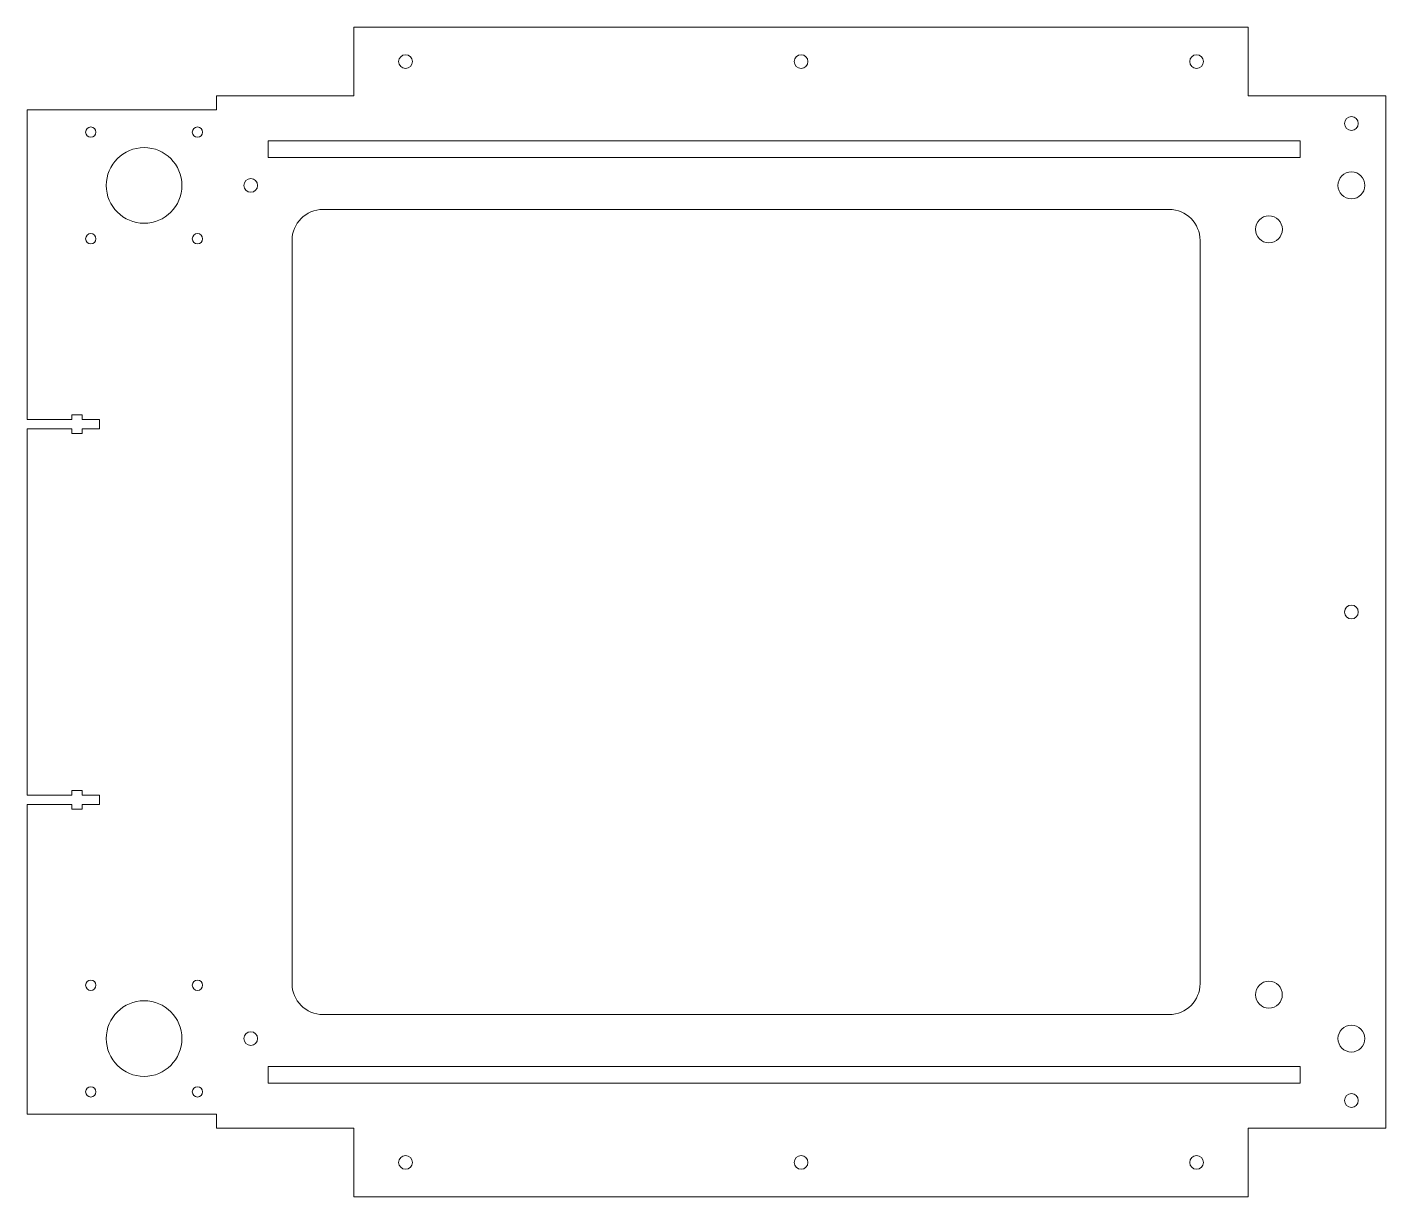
# Model space of a CAD drawing. Header units: millimetres. Extents: x -225 to 170, y -170 to 170.
import ezdxf

# ---------------------------------------------------------------- set-up
doc = ezdxf.new("R2010")
doc.units = ezdxf.units.MM

msp = doc.modelspace()

# ---------------------------------------------------------------- linework, layer by layer
at = {"color": 7, "linetype": 'Continuous', "lineweight": 15}
for p, q in [((130, 170), (-130, 170)), ((-130, 170), (-130, 150)), ((130, 150), (130, 170)), ((-130, 150), (-170, 150)), ((-170, 146), (-170, 150)), ((170, 150), (130, 150)), ((170, -150), (170, 150)), ((-225, 146), (-170, 146)), ((-225, 146), (-225, 56)), ((-154.95, 137), (-154.95, 132.15)), ((145.05, 137), (-154.95, 137)), ((145.05, 137), (145.05, 132.15)), ((145.05, 132.15), (-154.95, 132.15)), ((-139, 117), (107, 117)), ((-148, 108), (-148, -108)), ((116, 108), (116, -108)), ((-225, 56), (-212, 56)), ((-212, 57.35), (-212, 56)), ((-212, 57.35), (-209, 57.35)), ((-209, 57.35), (-209, 56)), ((-209, 56), (-204, 56)), ((-204, 56), (-204, 53.2)), ((-225, 53.2), (-212, 53.2)), ((-225, 53.2), (-225, -53.2)), ((-212, 53.2), (-212, 51.85)), ((-212, 51.85), (-209, 51.85)), ((-209, 53.2), (-204, 53.2)), ((-209, 53.2), (-209, 51.85)), ((-225, -53.2), (-212, -53.2)), ((-212, -53.2), (-212, -51.85)), ((-212, -51.85), (-209, -51.85)), ((-209, -53.2), (-209, -51.85)), ((-209, -53.2), (-204, -53.2)), ((-204, -56), (-204, -53.2)), ((-225, -56), (-212, -56)), ((-225, -56), (-225, -146)), ((-212, -57.35), (-212, -56)), ((-212, -57.35), (-209, -57.35)), ((-209, -56), (-204, -56)), ((-209, -57.35), (-209, -56)), ((-139, -117), (107, -117)), ((-154.95, -137), (-154.95, -132.15)), ((145.05, -132.15), (-154.95, -132.15)), ((145.05, -137), (145.05, -132.15)), ((145.05, -137), (-154.95, -137)), ((-225, -146), (-170, -146)), ((-170, -150), (-170, -146)), ((-130, -150), (-170, -150)), ((-130, -170), (-130, -150)), ((130, -150), (130, -170)), ((170, -150), (130, -150)), ((130, -170), (-130, -170))]:
    msp.add_line(p, q, dxfattribs=at)
for centre, radius in [((-115, 160), 2), ((0, 160), 2), ((115, 160), 2), ((160, 142), 2), ((-206.5, 139.5), 1.5), ((-175.5, 139.5), 1.5), ((-191, 124), 11), ((160, 124), 3.92), ((-160, 124), 2), ((136, 111.25), 3.92), ((-206.5, 108.5), 1.5), ((-175.5, 108.5), 1.5), ((160, 0), 2), ((-206.5, -108.5), 1.5), ((-175.5, -108.5), 1.5), ((136, -111.25), 3.91), ((-191, -124), 11), ((-160, -124), 2), ((160, -124), 3.91), ((-206.5, -139.5), 1.5), ((-175.5, -139.5), 1.5), ((160, -142), 2), ((0, -160), 2), ((115, -160), 2), ((-115, -160), 2)]:
    msp.add_circle(centre, radius, dxfattribs=at)
for centre, start, end in [((-139, 108), 90, 180), ((107, 108), 0, 90), ((-139, -108), 180, 270), ((107, -108), 270, 0)]:
    msp.add_arc(centre, 9, start, end, dxfattribs=at)

doc.saveas('drawing.dxf')
